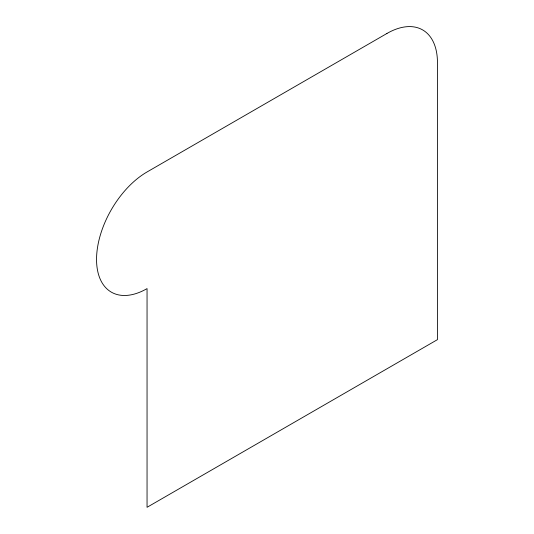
<?xml version="1.0" encoding="UTF-8"?>
<svg xmlns="http://www.w3.org/2000/svg" width="534" height="534" viewBox="0 0 534 534"><rect width="100%" height="100%" fill="white"/><g stroke="black" fill="none" stroke-linecap="round" stroke-linejoin="round"><path stroke-width="0.8" d="M386.95 33.468L147.05 171.968A71.422 41.238 -60 0 0 96.547 259.444A71.422 41.238 -60 0 0 147.05 288.607L147.05 507.3L437.453 339.637L437.453 62.625A71.422 41.238 -60 0 0 386.95 33.468"/></g></svg>
